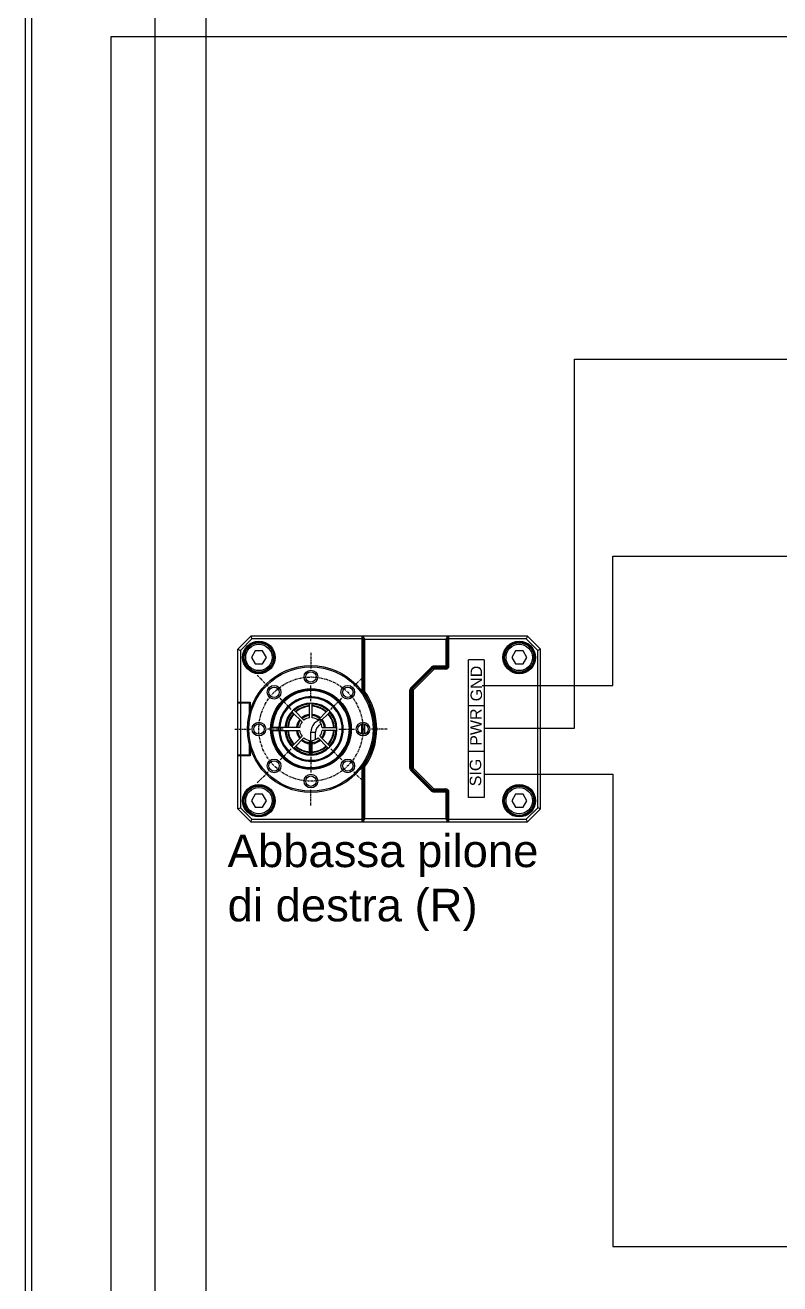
# Model space of a CAD drawing. Header units: millimetres. Extents: x 2530 to 3205, y 1639 to 2211.
# Drawn here: x 2529.6 to 2645.5, y 1918.3 to 2111.6 of the extents above; entities that cross this region are included whole.
import ezdxf

# ---------------------------------------------------------------- set-up
doc = ezdxf.new("R2010")
doc.units = ezdxf.units.MM
doc.linetypes.add('CENTER', pattern=[0.6, 0.375, -0.075, 0.075, -0.075])
for name, color, linetype in [('02___PRT_ALL_AXES', 7, 'Continuous'), ('3_ALL_AXES', 7, 'Continuous'), ('7_ALL_FEATURES', 7, 'Continuous')]:
    doc.layers.add(name, color=color, linetype=linetype)
doc.styles.get("Standard").update_dxf_attribs({"font": 'arial.ttf'})

msp = doc.modelspace()

# ---------------------------------------------------------------- linework, layer by layer
for p, q in [((2529.6, 2210.89), (2529.6, 1639.06)), ((2530.6, 2209.89), (2530.6, 1640.06)), ((2557.36, 2126.28), (2557.36, 1872.57)), ((2542.74, 2109.81), (2542.74, 1757.3)), ((2959.72, 2109.81), (2542.74, 2109.81)), ((2597.7, 1992.96), (2597.7, 2014.09)), ((2600.11, 2014.09), (2597.7, 2014.09)), ((2600.11, 2014.09), (2600.11, 1992.96)), ((2600.11, 2007.05), (2597.7, 2007.05)), ((2600.11, 2000), (2597.7, 2000)), ((2600.11, 1992.96), (2597.7, 1992.96))]:
    msp.add_line(p, q)
at = {"color": 1}
for p, q in [((2549.52, 2134.04), (2549.52, 1864.26)), ((2614.01, 2003.6), (2614.01, 2060.26)), ((2614.01, 2060.26), (2707.21, 2060.26)), ((2600.11, 2003.6), (2614.01, 2003.6))]:
    msp.add_line(p, q, dxfattribs=at)
at = {"color": 7}
for p, q in [((2619.9, 2010.18), (2619.9, 2030.04)), ((2619.9, 2030.04), (2856.44, 2030.04)), ((2599.83, 2010.18), (2619.9, 2010.18))]:
    msp.add_line(p, q, dxfattribs=at)
at = {"color": 3}
for p, q in [((2600.11, 1996.54), (2619.9, 1996.54)), ((2619.9, 1996.54), (2619.9, 1923.98)), ((2619.9, 1923.98), (2958.95, 1923.98))]:
    msp.add_line(p, q, dxfattribs=at)
at = {"layer": '02___PRT_ALL_AXES', "color": 7, "linetype": 'CENTER'}
for p, q in [((2573.51, 2015.18), (2573.51, 2012.77)), ((2565.23, 2011.75), (2566.93, 2010.04)), ((2581.79, 2011.75), (2580.09, 2010.04)), ((2573.51, 2007.75), (2573.51, 2010.17)), ((2570.48, 2006.5), (2568.77, 2008.21)), ((2576.54, 2006.5), (2578.25, 2008.21)), ((2561.8, 2003.47), (2564.21, 2003.47)), ((2569.22, 2003.47), (2566.81, 2003.47)), ((2577.8, 2003.47), (2580.21, 2003.47)), ((2585.22, 2003.47), (2582.81, 2003.47)), ((2570.48, 2000.44), (2568.77, 1998.73)), ((2573.51, 1999.18), (2573.51, 1996.77)), ((2576.54, 2000.44), (2578.25, 1998.73)), ((2565.23, 1995.19), (2566.93, 1996.89)), ((2581.79, 1995.19), (2580.09, 1996.89)), ((2573.51, 1991.75), (2573.51, 1994.17))]:
    msp.add_line(p, q, dxfattribs=at)
at = {"layer": '02___PRT_ALL_AXES', "color": 7, "linetype": 'Continuous'}
for centre, radius in [((2573.51, 2011.47), 1.05), ((2573.51, 2011.47), 0.8), ((2567.85, 2009.12), 1.05), ((2567.85, 2009.12), 0.8), ((2579.17, 2009.12), 1.05), ((2579.17, 2009.12), 0.8), ((2565.51, 2003.47), 1.05), ((2565.51, 2003.47), 0.8), ((2581.51, 2003.47), 1.05), ((2581.51, 2003.47), 0.8), ((2567.85, 1997.81), 1.05), ((2579.17, 1997.81), 1.05), ((2567.85, 1997.81), 0.8), ((2579.17, 1997.81), 0.8), ((2573.51, 1995.47), 1.05), ((2573.51, 1995.47), 0.8)]:
    msp.add_circle(centre, radius, dxfattribs=at)
at = {"layer": '02___PRT_ALL_AXES', "color": 7, "linetype": 'CENTER'}
msp.add_circle((2573.51, 2003.47), 8, dxfattribs=at)
at = {"layer": '02___PRT_ALL_AXES', "color": 7, "linetype": 'Continuous'}
for centre, start, end in [((2581.76, 2015.72), 95.7443, 99.6042), ((2594.26, 2015.72), 80.6006, 84.2557), ((2581.76, 1991.22), 260.6006, 264.2557), ((2594.26, 1991.22), 275.7443, 279.6042)]:
    msp.add_arc(centre, 1.5, start, end, dxfattribs=at)
at = {"layer": '3_ALL_AXES', "color": 7, "linetype": 'Continuous'}
for start, end in [(39.912, 45.5565), (318.468, 320.088)]:
    msp.add_arc((2580.46, 2013.97), 1.5, start, end, dxfattribs=at)
at = {"layer": '3_ALL_AXES', "color": 9, "linetype": 'Continuous'}
msp.add_arc((2580.46, 2013.97), 1.14, 337.4828, 22.5172, dxfattribs=at)
at = {"layer": '7_ALL_FEATURES', "color": 7, "linetype": 'Continuous'}
for p, q in [((2564.26, 2017.72), (2562.26, 2015.72)), ((2564.43, 2017.32), (2562.66, 2015.55)), ((2564.26, 2017.72), (2564.43, 2017.32)), ((2606.76, 2017.72), (2564.26, 2017.72)), ((2581.31, 2017.32), (2564.43, 2017.32)), ((2581.31, 2017.72), (2581.31, 2009.32)), ((2581.51, 2017.52), (2581.31, 2017.72)), ((2581.51, 2017.23), (2581.31, 2017.32)), ((2581.61, 2017.62), (2581.41, 2017.62)), ((2581.51, 2009.04), (2581.51, 2017.52)), ((2581.61, 2016.67), (2581.51, 2016.67)), ((2581.61, 2009.22), (2581.61, 2017.72)), ((2581.61, 2017.42), (2581.81, 2017.22)), ((2581.81, 2009.22), (2581.81, 2017.22)), ((2594.21, 2017.22), (2581.81, 2017.22)), ((2594.21, 2017.22), (2594.41, 2017.42)), ((2594.21, 2017.22), (2594.21, 2013.17)), ((2594.41, 2017.72), (2594.41, 2013.17)), ((2594.61, 2017.62), (2594.41, 2017.62)), ((2594.41, 2016.67), (2594.51, 2016.67)), ((2594.51, 2017.52), (2594.71, 2017.72)), ((2594.51, 2013.17), (2594.51, 2017.52)), ((2594.51, 2017.23), (2594.71, 2017.32)), ((2594.71, 2013.17), (2594.71, 2017.72)), ((2606.59, 2017.32), (2594.71, 2017.32)), ((2606.76, 2017.72), (2606.59, 2017.32)), ((2608.36, 2015.55), (2606.59, 2017.32)), ((2608.76, 2015.72), (2606.76, 2017.72)), ((2562.26, 2015.72), (2562.66, 2015.55)), ((2562.26, 1991.22), (2562.26, 2015.72)), ((2562.66, 2015.55), (2562.66, 2007.59)), ((2564.93, 2015.47), (2564.36, 2014.47)), ((2564.36, 2014.47), (2564.93, 2013.47)), ((2566.09, 2015.47), (2564.93, 2015.47)), ((2566.67, 2014.47), (2566.09, 2015.47)), ((2566.09, 2013.47), (2566.67, 2014.47)), ((2581.51, 2015.57), (2581.61, 2015.47)), ((2594.41, 2015.47), (2594.51, 2015.57)), ((2604.93, 2015.47), (2604.36, 2014.47)), ((2604.36, 2014.47), (2604.93, 2013.47)), ((2606.09, 2015.47), (2604.93, 2015.47)), ((2606.67, 2014.47), (2606.09, 2015.47)), ((2606.09, 2013.47), (2606.67, 2014.47)), ((2608.76, 2015.72), (2608.36, 2015.55)), ((2608.36, 1991.38), (2608.36, 2015.55)), ((2608.76, 1991.22), (2608.76, 2015.72)), ((2564.93, 2013.47), (2566.09, 2013.47)), ((2588.89, 2009.86), (2592.01, 2012.99)), ((2589.03, 2009.72), (2592.15, 2012.85)), ((2592.23, 2012.78), (2589.1, 2009.65)), ((2592.37, 2012.64), (2589.24, 2009.51)), ((2594.21, 2012.87), (2592.17, 2012.87)), ((2592.44, 2013.17), (2594.21, 2013.17)), ((2592.44, 2012.97), (2594.21, 2012.97)), ((2594.21, 2012.67), (2592.44, 2012.67)), ((2592.96, 2012.87), (2592.96, 2012.97)), ((2593.91, 2012.87), (2593.91, 2012.97)), ((2594.41, 2013.17), (2594.21, 2012.97)), ((2594.21, 2013.17), (2594.31, 2013.07)), ((2604.93, 2013.47), (2606.09, 2013.47)), ((2591.81, 2012.37), (2591.67, 2012.37)), ((2581.31, 2009.32), (2581.51, 2009.12)), ((2581.46, 2009.12), (2581.51, 2009.12)), ((2588.71, 1997.49), (2588.71, 2009.44)), ((2588.91, 1997.49), (2588.91, 2009.44)), ((2589.01, 2009.44), (2589.01, 1997.49)), ((2589.21, 2009.44), (2589.21, 1997.49)), ((2562.36, 2007.49), (2562.26, 2007.59)), ((2562.26, 2007.59), (2564.18, 2007.59)), ((2564.08, 2007.47), (2562.26, 2007.47)), ((2562.36, 2007.49), (2564.08, 2007.49)), ((2562.36, 2007.47), (2562.36, 2007.49)), ((2562.7, 2007.49), (2562.66, 2007.59)), ((2562.66, 2007.49), (2562.66, 1999.45)), ((2563.46, 2007.49), (2563.46, 2007.47)), ((2563.96, 2007.47), (2563.96, 2007.49)), ((2564.06, 2005.85), (2564.06, 2007.47)), ((2564.08, 2006.77), (2564.06, 2006.77)), ((2564.08, 2007.49), (2564.18, 2007.59)), ((2564.08, 2007.49), (2564.08, 2005.93)), ((2564.18, 2007.59), (2564.18, 2006.28)), ((2573.31, 2005.21), (2573.31, 2007.27)), ((2573.71, 2005.21), (2573.71, 2007.27)), ((2572.14, 2004.56), (2570.68, 2006.01)), ((2572.42, 2004.84), (2570.96, 2006.3)), ((2574.6, 2004.84), (2576.06, 2006.3)), ((2574.88, 2004.56), (2576.34, 2006.01)), ((2571.78, 2003.72), (2567.52, 2003.72)), ((2571.78, 2003.22), (2567.52, 2003.22)), ((2573.51, 1999.47), (2573.51, 2002.97)), ((2577.31, 2003.67), (2575.25, 2003.67)), ((2577.31, 2003.27), (2575.25, 2003.27)), ((2581.31, 2002.69), (2581.31, 2004.24)), ((2581.51, 2002.67), (2581.51, 2004.27)), ((2564.06, 1999.47), (2564.06, 2001.09)), ((2564.08, 2001.01), (2564.08, 1999.45)), ((2570.68, 2000.92), (2572.14, 2002.38)), ((2570.96, 2000.64), (2572.42, 2002.1)), ((2573.31, 1999.67), (2573.31, 2001.73)), ((2573.71, 1999.67), (2573.71, 2001.73)), ((2576.06, 2000.64), (2574.6, 2002.1)), ((2576.34, 2000.92), (2574.88, 2002.38)), ((2564.08, 1999.47), (2562.26, 1999.47)), ((2562.36, 1999.45), (2562.26, 1999.35)), ((2564.18, 1999.35), (2562.26, 1999.35)), ((2562.36, 1999.45), (2562.36, 1999.47)), ((2564.08, 1999.45), (2562.36, 1999.45)), ((2562.7, 1999.45), (2562.66, 1999.35)), ((2562.66, 1999.35), (2562.66, 1991.38)), ((2563.46, 1999.47), (2563.46, 1999.45)), ((2563.56, 1999.47), (2563.56, 1999.45)), ((2564.08, 2000.17), (2564.06, 2000.17)), ((2564.08, 1999.45), (2564.18, 1999.35)), ((2564.18, 2000.65), (2564.18, 1999.35)), ((2581.51, 1997.82), (2581.31, 1997.62)), ((2581.31, 1997.62), (2581.31, 1989.22)), ((2581.51, 1997.82), (2581.46, 1997.82)), ((2581.51, 1989.42), (2581.51, 1997.9)), ((2581.61, 1989.22), (2581.61, 1997.71)), ((2581.81, 1989.72), (2581.81, 1997.71)), ((2592.01, 1993.94), (2588.89, 1997.07)), ((2592.15, 1994.08), (2589.03, 1997.21)), ((2589.1, 1997.28), (2592.23, 1994.16)), ((2589.24, 1997.42), (2592.37, 1994.3)), ((2564.93, 1993.47), (2564.36, 1992.47)), ((2566.09, 1993.47), (2564.93, 1993.47)), ((2566.67, 1992.47), (2566.09, 1993.47)), ((2591.67, 1994.57), (2591.81, 1994.57)), ((2594.21, 1994.07), (2592.17, 1994.07)), ((2592.44, 1994.27), (2594.21, 1994.27)), ((2594.21, 1993.97), (2592.44, 1993.97)), ((2594.21, 1993.77), (2592.44, 1993.77)), ((2592.96, 1993.97), (2592.96, 1994.07)), ((2593.91, 1993.97), (2593.91, 1994.07)), ((2594.21, 1993.97), (2594.41, 1993.77)), ((2594.21, 1993.77), (2594.31, 1993.87)), ((2594.21, 1993.77), (2594.21, 1989.72)), ((2594.41, 1993.77), (2594.41, 1989.22)), ((2594.51, 1989.42), (2594.51, 1993.77)), ((2594.71, 1989.22), (2594.71, 1993.77)), ((2604.93, 1993.47), (2604.36, 1992.47)), ((2606.09, 1993.47), (2604.93, 1993.47)), ((2606.67, 1992.47), (2606.09, 1993.47)), ((2562.26, 1991.22), (2562.66, 1991.38)), ((2562.26, 1991.22), (2564.26, 1989.22)), ((2562.66, 1991.38), (2564.43, 1989.62)), ((2564.36, 1992.47), (2564.93, 1991.47)), ((2564.93, 1991.47), (2566.09, 1991.47)), ((2566.09, 1991.47), (2566.67, 1992.47)), ((2581.61, 1991.47), (2581.51, 1991.37)), ((2594.51, 1991.37), (2594.41, 1991.47)), ((2604.36, 1992.47), (2604.93, 1991.47)), ((2604.93, 1991.47), (2606.09, 1991.47)), ((2606.09, 1991.47), (2606.67, 1992.47)), ((2606.59, 1989.62), (2608.36, 1991.38)), ((2606.76, 1989.22), (2608.76, 1991.22)), ((2608.76, 1991.22), (2608.36, 1991.38)), ((2564.26, 1989.22), (2564.43, 1989.62)), ((2564.26, 1989.22), (2606.76, 1989.22)), ((2564.43, 1989.62), (2581.31, 1989.62)), ((2581.51, 1989.7), (2581.31, 1989.62)), ((2581.51, 1989.42), (2581.31, 1989.22)), ((2581.41, 1989.32), (2581.61, 1989.32)), ((2581.61, 1990.27), (2581.51, 1990.27)), ((2581.81, 1989.72), (2581.61, 1989.52)), ((2581.81, 1989.72), (2594.21, 1989.72)), ((2594.41, 1989.52), (2594.21, 1989.72)), ((2594.41, 1990.27), (2594.51, 1990.27)), ((2594.41, 1989.32), (2594.61, 1989.32)), ((2594.71, 1989.62), (2594.51, 1989.7)), ((2594.51, 1989.42), (2594.71, 1989.22)), ((2594.71, 1989.62), (2606.59, 1989.62)), ((2606.76, 1989.22), (2606.59, 1989.62))]:
    msp.add_line(p, q, dxfattribs=at)
at = {"layer": '7_ALL_FEATURES', "color": 9, "linetype": 'Continuous'}
for p, q in [((2592.01, 2012.99), (2592.15, 2012.85)), ((2592.37, 2012.64), (2592.23, 2012.78)), ((2592.44, 2013.17), (2592.44, 2012.97)), ((2592.44, 2012.67), (2592.44, 2012.87)), ((2594.21, 2012.67), (2594.21, 2012.87)), ((2594.71, 2013.17), (2594.51, 2013.17)), ((2581.61, 2009.22), (2581.81, 2009.22)), ((2581.65, 2009.11), (2581.81, 2009.22)), ((2581.81, 2008.58), (2581.81, 2008.85)), ((2588.71, 2009.44), (2588.91, 2009.44)), ((2588.89, 2009.86), (2589.03, 2009.72)), ((2589.21, 2009.44), (2589.01, 2009.44)), ((2589.24, 2009.51), (2589.1, 2009.65)), ((2573.51, 2002.97), (2574.21, 2002.97)), ((2574.21, 2001.86), (2574.21, 2002.97)), ((2581.81, 2002.73), (2581.81, 2004.21)), ((2581.61, 1997.71), (2581.81, 1997.71)), ((2581.65, 1997.83), (2581.81, 1997.71)), ((2581.81, 1998.08), (2581.81, 1998.35)), ((2588.71, 1997.49), (2588.91, 1997.49)), ((2588.89, 1997.07), (2589.03, 1997.21)), ((2589.21, 1997.49), (2589.01, 1997.49)), ((2589.24, 1997.42), (2589.1, 1997.28)), ((2592.01, 1993.94), (2592.15, 1994.08)), ((2592.37, 1994.3), (2592.23, 1994.16)), ((2592.44, 1994.27), (2592.44, 1994.07)), ((2592.44, 1993.77), (2592.44, 1993.97)), ((2594.21, 1994.27), (2594.21, 1994.07)), ((2594.71, 1993.77), (2594.51, 1993.77))]:
    msp.add_line(p, q, dxfattribs=at)
at = {"layer": '7_ALL_FEATURES', "color": 7, "linetype": 'Continuous'}
for centre, radius in [((2565.51, 2014.47), 2.5), ((2565.51, 2014.47), 2.4), ((2565.51, 2014.47), 2.25), ((2565.51, 2014.47), 2.03), ((2605.51, 2014.47), 2.5), ((2605.51, 2014.47), 2.4), ((2605.51, 2014.47), 2.25), ((2605.51, 2014.47), 2.03), ((2573.51, 2003.47), 9.75), ((2573.51, 2003.47), 9.55), ((2573.51, 2003.47), 6.2), ((2573.51, 2003.47), 6.1), ((2565.51, 1992.47), 2.5), ((2565.51, 1992.47), 2.4), ((2565.51, 1992.47), 2.25), ((2565.51, 1992.47), 2.03), ((2605.51, 1992.47), 2.5), ((2605.51, 1992.47), 2.4), ((2605.51, 1992.47), 2.25), ((2605.51, 1992.47), 2.03)]:
    msp.add_circle(centre, radius, dxfattribs=at)
for centre, radius, start, end in [((2581.81, 2013.17), 0.3, 180, 228.0921), ((2592.44, 2012.57), 0.4, 112.3849, 135.0036), ((2592.44, 2012.57), 0.3, 90, 135), ((2592.44, 2012.57), 0.4, 89.9962, 112.3996), ((2592.44, 2012.57), 0.1, 90, 135), ((2594.21, 2013.17), 0.5, 270, 0), ((2594.21, 2013.17), 0.3, 270, 0), ((2573.51, 2003.47), 6, 182.388, 177.612), ((2573.51, 2003.47), 5.9, 182.4285, 177.5715), ((2581.81, 2009.22), 0.2, 180, 214.7364), ((2573.51, 2003.47), 9.9, 325.2636, 34.7364), ((2573.51, 2003.47), 10.1, 325.2636, 34.7364), ((2589.31, 2009.44), 0.6, 135, 180), ((2589.31, 2009.44), 0.4, 135, 180), ((2589.31, 2009.44), 0.3, 135, 180), ((2589.31, 2009.44), 0.1, 135, 180), ((2573.51, 2003.47), 4.95, 182.895, 177.105), ((2573.51, 2003.47), 4.8, 182.9855, 177.0145), ((2573.51, 2003.47), 4, 183.5833, 176.4167), ((2573.51, 2003.47), 3.84, 92.9302, 132.0698), ((2573.51, 2007.27), 0.2, 0, 180), ((2573.51, 2003.47), 3.84, 47.9302, 87.0698), ((2573.51, 2003.47), 3.84, 137.9302, 176.2697), ((2570.82, 2006.15), 0.2, 45, 225), ((2573.51, 2003.47), 2.26, 140.0771, 173.649), ((2573.51, 2003.47), 2.1, 140.4581, 173.1715), ((2573.51, 2003.47), 2.26, 95.0771, 129.9229), ((2573.51, 2003.47), 2.1, 95.4581, 129.5419), ((2573.51, 2003.47), 1.75, 96.5624, 128.4376), ((2575.51, 2002.97), 2, 96.6319, 180), ((2573.51, 2003.47), 2.26, 50.0771, 84.9229), ((2573.51, 2003.47), 2.1, 50.4581, 84.5419), ((2573.51, 2003.47), 1.75, 51.5624, 83.4376), ((2573.51, 2003.47), 2.1, 5.4581, 39.5419), ((2573.51, 2003.47), 2.26, 5.0771, 39.9229), ((2576.2, 2006.15), 0.2, 315, 135), ((2573.51, 2003.47), 3.84, 2.9302, 42.0698), ((2573.51, 2003.47), 5.05, 177.1636, 182.8364), ((2573.51, 2003.47), 4.75, 176.981, 183.019), ((2573.51, 2003.47), 3.84, 183.7303, 222.0698), ((2573.51, 2003.47), 2.26, 186.351, 219.9229), ((2573.51, 2003.47), 2.1, 186.8285, 219.5419), ((2573.51, 2003.47), 1.75, 141.5624, 171.7868), ((2573.51, 2003.47), 1.75, 188.2132, 218.4376), ((2573.51, 2003.47), 1.75, 6.5624, 38.4376), ((2573.51, 2003.47), 1.75, 321.5624, 353.4376), ((2573.51, 2003.47), 2.1, 320.4581, 354.5419), ((2573.51, 2003.47), 2.26, 320.0771, 354.9229), ((2573.51, 2003.47), 3.84, 317.9302, 357.0698), ((2577.31, 2003.47), 0.2, 270, 90), ((2570.82, 2000.78), 0.2, 135, 315), ((2573.51, 2003.47), 2.26, 230.0771, 264.9229), ((2573.51, 2003.47), 2.1, 230.4581, 264.5419), ((2573.51, 2003.47), 1.75, 231.5624, 263.4376), ((2573.51, 2003.47), 1.75, 276.5624, 308.4376), ((2573.51, 2003.47), 2.1, 275.4581, 309.5419), ((2573.51, 2003.47), 2.26, 275.0771, 309.9229), ((2576.2, 2000.78), 0.2, 225, 45), ((2573.51, 2003.47), 3.84, 227.9302, 267.0698), ((2573.51, 1999.67), 0.2, 180, 0), ((2573.51, 2003.47), 3.84, 272.9302, 312.0698), ((2581.81, 1997.71), 0.2, 145.2636, 180), ((2589.31, 1997.49), 0.6, 180, 225), ((2589.31, 1997.49), 0.4, 180, 225), ((2589.31, 1997.49), 0.3, 180, 225), ((2589.31, 1997.49), 0.1, 180, 225), ((2581.81, 1993.77), 0.3, 131.9074, 180), ((2592.44, 1994.37), 0.4, 224.9962, 247.3996), ((2592.44, 1994.37), 0.3, 225, 270), ((2592.44, 1994.37), 0.4, 247.3849, 270.0036), ((2592.44, 1994.37), 0.1, 225, 270), ((2594.21, 1993.77), 0.5, 0, 90), ((2594.21, 1993.77), 0.3, 0, 90)]:
    msp.add_arc(centre, radius, start, end, dxfattribs=at)
at = {"layer": '7_ALL_FEATURES', "color": 9, "linetype": 'Continuous'}
for centre, radius, start, end in [((2573.51, 2003.47), 3.58, 93.2028, 131.7972), ((2573.51, 2003.47), 3.5, 93.2779, 131.7221), ((2573.51, 2003.47), 3.58, 48.2028, 86.7972), ((2573.51, 2003.47), 3.5, 48.2779, 86.7221), ((2573.51, 2003.47), 3.58, 138.2028, 175.9954), ((2573.51, 2003.47), 3.5, 138.2779, 175.9014), ((2573.51, 2003.47), 3.5, 3.2779, 41.7221), ((2573.51, 2003.47), 3.58, 3.2028, 41.7972), ((2573.51, 2003.47), 3.58, 184.0046, 221.7972), ((2573.51, 2003.47), 3.5, 184.0986, 221.7221), ((2575.51, 2002.97), 1.3, 108.4438, 180), ((2573.51, 2003.47), 3.5, 318.2779, 356.7221), ((2573.51, 2003.47), 3.58, 318.2028, 356.7972), ((2573.51, 2003.47), 3.58, 228.2028, 266.7972), ((2573.51, 2003.47), 3.5, 228.2779, 266.7221), ((2573.51, 2003.47), 3.5, 273.2779, 311.7221), ((2573.51, 2003.47), 3.58, 273.2028, 311.7972)]:
    msp.add_arc(centre, radius, start, end, dxfattribs=at)
at = {"layer": '7_ALL_FEATURES', "color": 7, "linetype": 'Continuous'}
for points, knots in [([(2581.51, 2012.49), (2581.51, 2012.48), (2581.52, 2012.46), (2581.55, 2012.42), (2581.59, 2012.41), (2581.61, 2012.4)], [0, 0, 0, 0, 0.18407, 0.528262, 1, 1, 1, 1]), ([(2592.01, 2012.99), (2592.07, 2013.05), (2592.2, 2013.13), (2592.36, 2013.17), (2592.44, 2013.17)], [0, 0, 0, 0, 0.502371, 1, 1, 1, 1]), ([(2581.61, 1994.54), (2581.6, 1994.53), (2581.57, 1994.52), (2581.54, 1994.5), (2581.52, 1994.48), (2581.51, 1994.46), (2581.51, 1994.44)], [0, 0, 0, 0, 0.329945, 0.538455, 0.715718, 1, 1, 1, 1]), ([(2592.44, 1993.77), (2592.36, 1993.77), (2592.2, 1993.8), (2592.07, 1993.89), (2592.01, 1993.94)], [0, 0, 0, 0, 0.502371, 1, 1, 1, 1])]:
    msp.add_open_spline(points, degree=3, knots=knots, dxfattribs=at)

# ---------------------------------------------------------------- texts
at = {"char_height": 1.761, "attachment_point": 1, "rotation": 90}
for s, insert in [('GND', (2598.03, 2007.73)), ('PWR', (2597.98, 2000.9)), ('SIG', (2597.91, 1994.69))]:
    msp.add_mtext_dynamic_manual_height_columns(s, width=4.7457, gutter_width=8.81, heights=[0], dxfattribs=dict(at, insert=insert))
at = {"insert": (2560.7, 1987.27), "char_height": 5, "attachment_point": 1}
msp.add_mtext_dynamic_manual_height_columns('Abbassa pilone di destra (R)', width=48.4131, gutter_width=9.81, heights=[15.13], dxfattribs=at)

doc.saveas('drawing.dxf')
